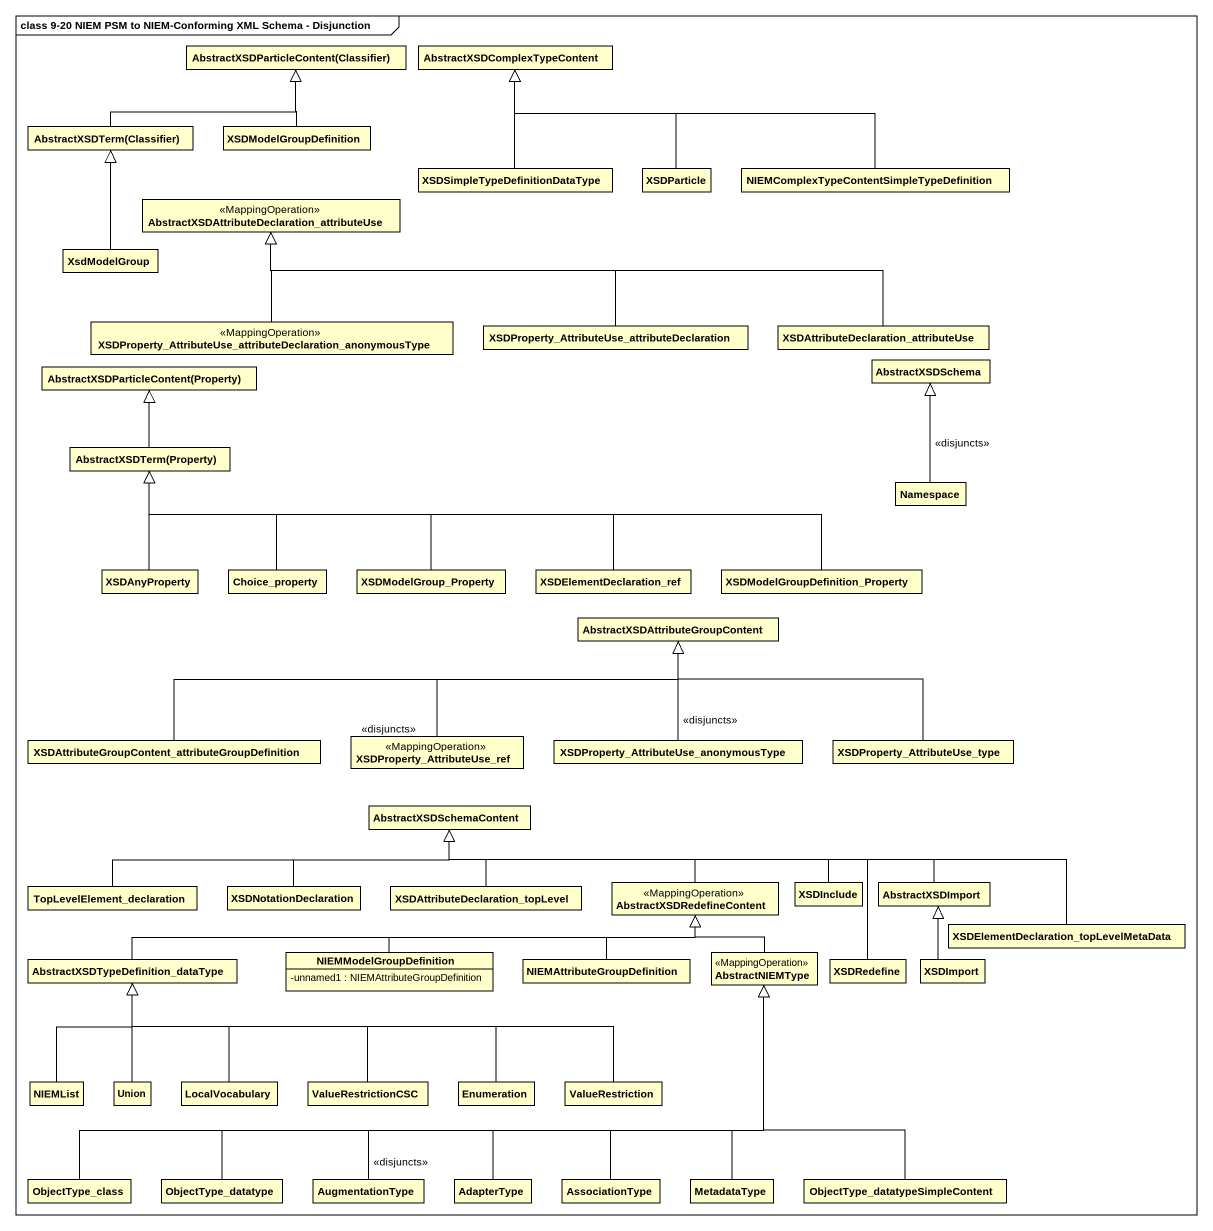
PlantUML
@startuml
mainframe class 9-20 NIEM PSM to NIEM-Conforming XML Schema - Disjunction
hide circle
hide empty members
skinparam classAttributeIconSize 0
class "AbstractXSDParticleContent(Classifier)" as AbstractXSDParticleContent
class "AbstractXSDComplexTypeContent" as AbstractXSDComplexTypeConten
class "AbstractXSDTerm(Classifier)" as AbstractXSDTerm_Classifier
class XSDModelGroupDefinition
class "AbstractXSDAttributeDeclaration_attributeUse" as AbstractXSDAttributeDeclarat <<MappingOperation>>
class "XSDSimpleTypeDefinitionDataType" as XSDSimpleTypeDefinitionDataT
class XSDParticle
class "NIEMComplexTypeContentSimpleTypeDefinition" as NIEMComplexTypeContentSimple
class XsdModelGroup
class "XSDProperty_AttributeUse_attributeDeclaration_anonymousType" as XSDProperty_AttributeUse <<MappingOperation>>
class "XSDProperty_AttributeUse_attributeDeclaration" as XSDProperty_AttributeUse_2
class "XSDAttributeDeclaration_attributeUse" as XSDAttributeDeclaration
class "AbstractXSDParticleContent(Property)" as AbstractXSDParticleContent_2
class AbstractXSDSchema
class "AbstractXSDTerm(Property)" as AbstractXSDTerm_Property
class "Namespace" as Namespace_
class XSDAnyProperty
class Choice_property
class XSDModelGroup_Property
class XSDElementDeclaration_ref
class "XSDModelGroupDefinition_Property" as XSDModelGroupDefinition_2
class "AbstractXSDAttributeGroupContent" as AbstractXSDAttributeGroupCon
class "XSDAttributeGroupContent_attributeGroupDefinition" as XSDAttributeGroupContent
class XSDProperty_AttributeUse_ref <<MappingOperation>>
class "XSDProperty_AttributeUse_anonymousType" as XSDProperty_AttributeUse_3
class "XSDProperty_AttributeUse_type" as XSDProperty_AttributeUse_4
class AbstractXSDSchemaContent
class TopLevelElement_declaration
class XSDNotationDeclaration
class "XSDAttributeDeclaration_topLevel" as XSDAttributeDeclaration_2
class AbstractXSDRedefineContent <<MappingOperation>>
class XSDInclude
class AbstractXSDImport
class "AbstractXSDTypeDefinition_dataType" as AbstractXSDTypeDefinition
class NIEMModelGroupDefinition {
  -unnamed1 : NIEMAttributeGroupDefinition
}
class NIEMAttributeGroupDefinition
class AbstractNIEMType <<MappingOperation>>
class XSDRedefine
class XSDImport
class "XSDElementDeclaration_topLevelMetaData" as XSDElementDeclaration
class NIEMList
class Union
class LocalVocabulary
class ValueRestrictionCSC
class Enumeration
class ValueRestriction
class ObjectType_class
class ObjectType_datatype
class AugmentationType
class AdapterType
class AssociationType
class MetadataType
class "ObjectType_datatypeSimpleContent" as ObjectType
AbstractXSDTerm_Classifier -right-|> AbstractXSDParticleContent
XSDModelGroupDefinition -up-|> AbstractXSDParticleContent
XSDSimpleTypeDefinitionDataT -up-|> AbstractXSDComplexTypeConten
XSDParticle -up-|> AbstractXSDComplexTypeConten
NIEMComplexTypeContentSimple -left-|> AbstractXSDComplexTypeConten
XsdModelGroup -up-|> AbstractXSDTerm_Classifier
XSDProperty_AttributeUse -up-|> AbstractXSDAttributeDeclarat
XSDProperty_AttributeUse_2 -left-|> AbstractXSDAttributeDeclarat
XSDAttributeDeclaration -left-|> AbstractXSDAttributeDeclarat
AbstractXSDTerm_Property -up-|> AbstractXSDParticleContent_2
Namespace_ -up-|> AbstractXSDSchema : <<disjuncts>>
XSDAnyProperty -up-|> AbstractXSDTerm_Property
Choice_property -up-|> AbstractXSDTerm_Property
XSDModelGroup_Property -left-|> AbstractXSDTerm_Property
XSDElementDeclaration_ref -left-|> AbstractXSDTerm_Property
XSDModelGroupDefinition_2 -left-|> AbstractXSDTerm_Property
XSDAttributeGroupContent -right-|> AbstractXSDAttributeGroupCon
XSDProperty_AttributeUse_ref -right-|> AbstractXSDAttributeGroupCon : <<disjuncts>>
XSDProperty_AttributeUse_3 -up-|> AbstractXSDAttributeGroupCon : <<disjuncts>>
XSDProperty_AttributeUse_4 -left-|> AbstractXSDAttributeGroupCon
TopLevelElement_declaration -right-|> AbstractXSDSchemaContent
XSDNotationDeclaration -right-|> AbstractXSDSchemaContent
XSDAttributeDeclaration_2 -up-|> AbstractXSDSchemaContent
AbstractXSDRedefineContent -left-|> AbstractXSDSchemaContent
XSDInclude -left-|> AbstractXSDSchemaContent
AbstractXSDImport -left-|> AbstractXSDSchemaContent
AbstractXSDTypeDefinition -right-|> AbstractXSDRedefineContent
NIEMModelGroupDefinition -right-|> AbstractXSDRedefineContent
NIEMAttributeGroupDefinition -up-|> AbstractXSDRedefineContent
AbstractNIEMType -up-|> AbstractXSDRedefineContent
XSDRedefine -left-|> AbstractXSDSchemaContent
XSDImport -up-|> AbstractXSDImport
XSDElementDeclaration -left-|> AbstractXSDSchemaContent
NIEMList -up-|> AbstractXSDTypeDefinition
Union -up-|> AbstractXSDTypeDefinition
LocalVocabulary -up-|> AbstractXSDTypeDefinition
ValueRestrictionCSC -left-|> AbstractXSDTypeDefinition
Enumeration -left-|> AbstractXSDTypeDefinition
ValueRestriction -left-|> AbstractXSDTypeDefinition
ObjectType_class -right-|> AbstractNIEMType
ObjectType_datatype -right-|> AbstractNIEMType
AugmentationType -right-|> AbstractNIEMType : <<disjuncts>>
AdapterType -up-|> AbstractNIEMType
AssociationType -up-|> AbstractNIEMType
MetadataType -up-|> AbstractNIEMType
ObjectType -up-|> AbstractNIEMType
@enduml
